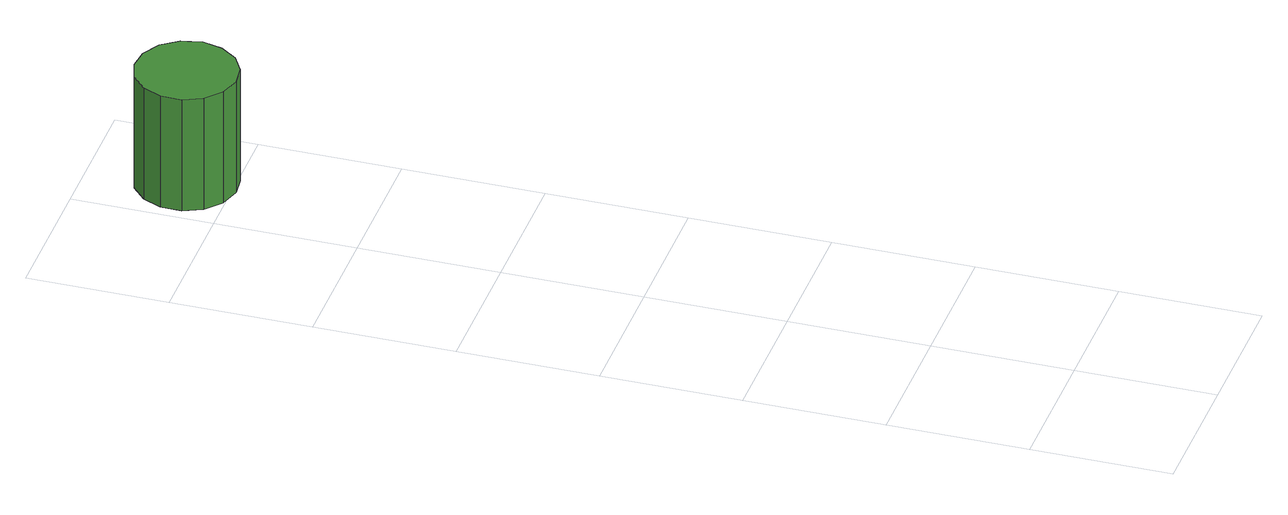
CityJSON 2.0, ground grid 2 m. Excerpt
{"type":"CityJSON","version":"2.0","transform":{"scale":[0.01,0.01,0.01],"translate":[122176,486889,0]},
"CityObjects":{
"tree1":{"type":"SolitaryVegetationObject","attributes":{"function":"something"},"geometry":[{"type":"MultiSurface","lod":"1","boundaries":[[[0,1,2,3,4,5,6,7,8,9,10,11,12,13,14]],[[15,16,17,18,19,20,21,22,23,24,25,26,27,28,29]],[[0,29,28,1]],[[1,28,27,2]],[[2,27,26,3]],[[3,26,25,4]],[[4,25,24,5]],[[5,24,23,6]],[[6,23,22,7]],[[7,22,21,8]],[[8,21,20,9]],[[9,20,19,10]],[[10,19,18,11]],[[11,18,17,12]],[[12,17,16,13]],[[13,16,15,14]],[[14,15,29,0]]]}]},
"tree2":{"type":"SolitaryVegetationObject","attributes":{"function":"something"}}
},
"vertices":[
[160,1265,188],[153,1294,188],[136,1318,188],[110,1333,188],[81,1336,188],[52,1327,188],[30,1307,188],[18,1280,188],[18,1250,188],[30,1223,188],[52,1203,188],[81,1194,188],[110,1197,188],[136,1212,188],[153,1236,188],[153,1236,11],[136,1212,11],[110,1197,11],[81,1194,11],[52,1203,11],[30,1223,11],[18,1250,11],[18,1280,11],[30,1307,11],[52,1327,11],[81,1336,11],[110,1333,11],[136,1318,11],[153,1294,11],[160,1265,11]
]}
